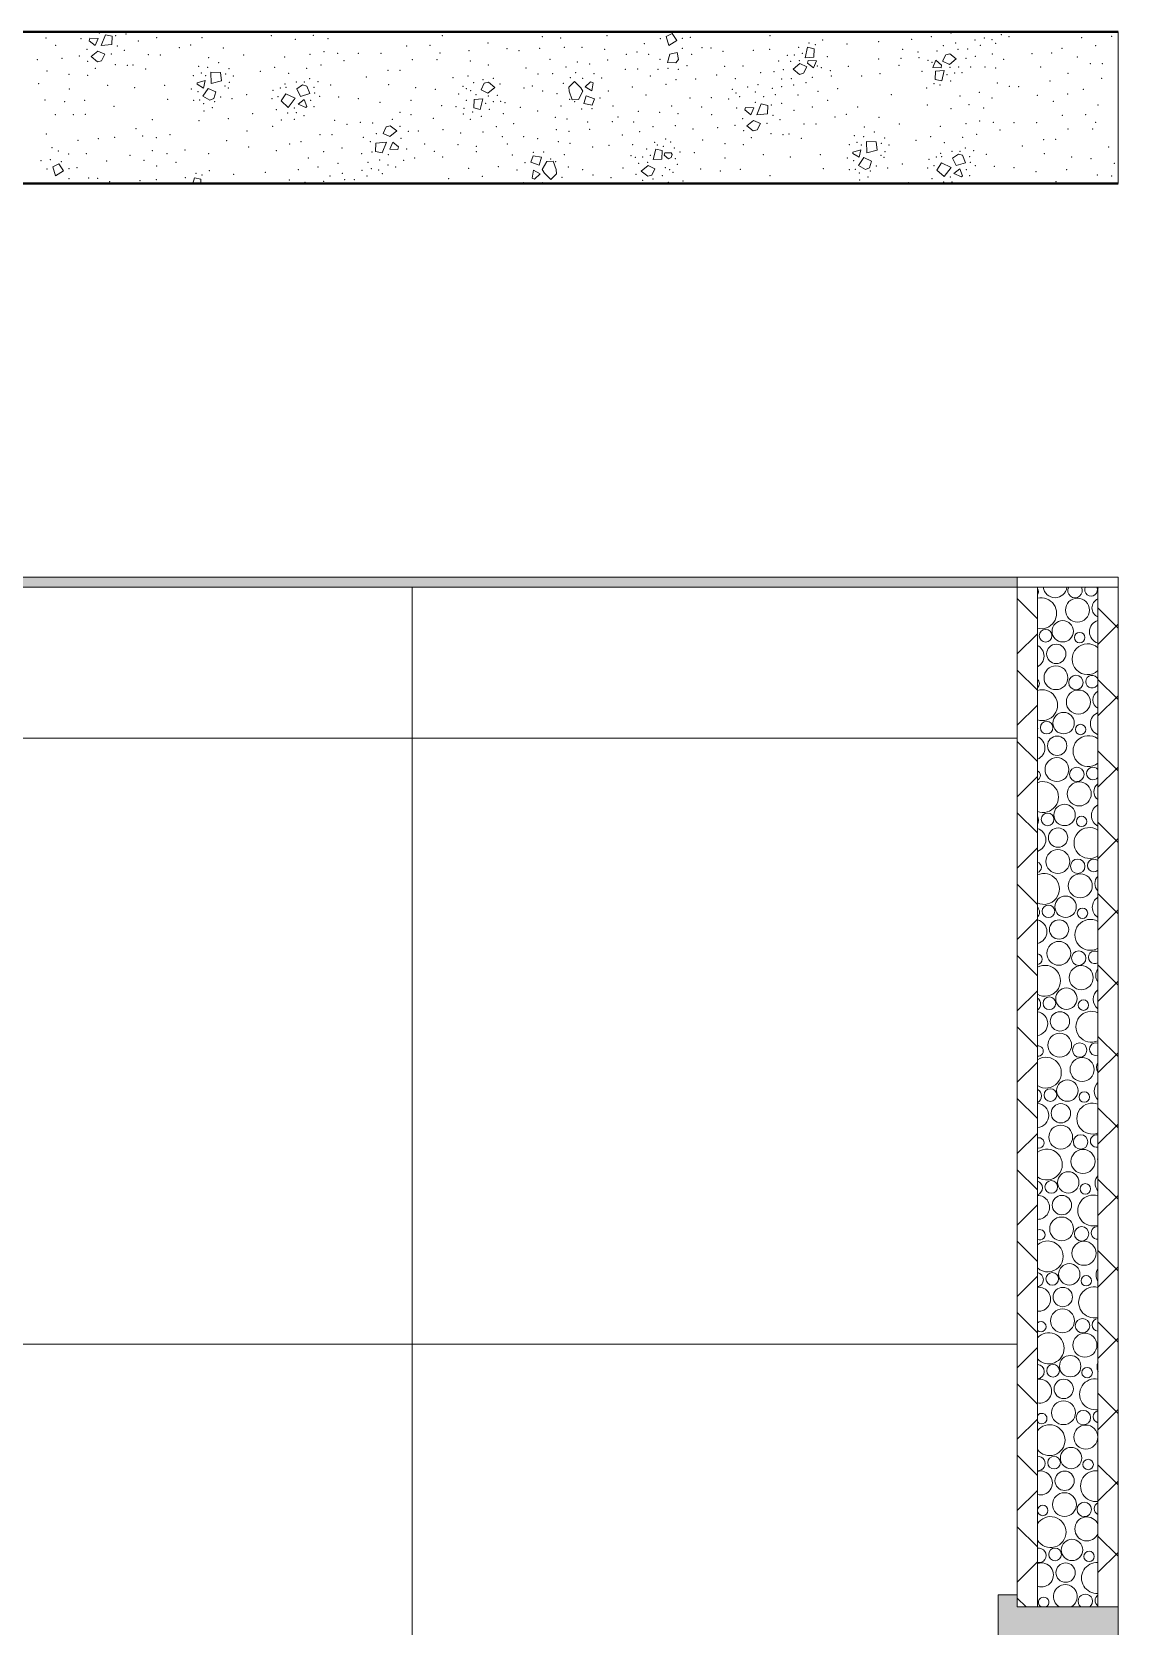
# Model space of a CAD drawing. Header units: metres. Extents: x -1.4 to 64, y -2.2 to 1.7.
# Drawn here: x 6.042 to 7.119, y 0.079 to 1.658 of the extents above; entities that cross this region are included whole.
import ezdxf

# ---------------------------------------------------------------- set-up
doc = ezdxf.new("R2010")
doc.units = ezdxf.units.M
doc.header["$MEASUREMENT"] = 0
for name, color, linetype in [('FORRO.EXEC', 7, 'Continuous'), ('LAJES.EST', 7, 'Continuous'), ('PAREDE CONSTRUIR', 7, 'Continuous'), ('Portas Archicad', 7, 'Continuous')]:
    doc.layers.add(name, color=color, linetype=linetype)
for name, color, linetype, lineweight in [('FORRO.EXEC_Caneta_No__241', 7, 'Continuous', 13), ('LAJES.EST_Caneta_No__1', 7, 'Continuous', 40), ('LAJES.EST_Caneta_No__241', 7, 'Continuous', 13), ('PAREDE CONSTRUIR_Caneta_No__241', 7, 'Continuous', 13), ('PAREDE CONSTRUIR_Caneta_No__83', 84, 'Continuous', 0)]:
    doc.layers.add(name, color=color, linetype=linetype, lineweight=lineweight)
for name, color, linetype, lineweight, true_color in [('LAJES.EST_Caneta_No__97', 7, 'Continuous', 13, 0x6b6b6b), ('PAREDE CONSTRUIR_Caneta_No__96', 7, 'Continuous', 0, 0xb6b6b6), ('PAREDE CONSTRUIR_Caneta_No__97', 7, 'Continuous', 13, 0x6b6b6b), ('Portas Archicad_Caneta_No__9', 7, 'Continuous', 9, 0x020202)]:
    doc.layers.add(name, color=color, linetype=linetype, lineweight=lineweight, true_color=true_color)
pattern_1 = [(45, (-27.88513, -2.041855), (-0.03535534, 0.03535534), []), (135, (-27.88513, -2.041855), (0.03535534, 0.03535534), [])]

# ---------------------------------------------------------------- blocks, each defined once
blk = doc.blocks.new('*X26', base_point=(-27.8851, -2.0419))
at = {"layer": 'PAREDE CONSTRUIR_Caneta_No__96', "color": 253, "linetype": 'Continuous', "lineweight": 0, "true_color": 0xb6b6b6}
for centre, radius in [((7.0783, 1.0854), 0.0119), ((7.0637, 1.0645), 0.0106), ((7.0468, 1.0601), 0.00627), ((7.0805, 1.0582), 0.00517), ((7.0573, 1.0421), 0.00959), ((7.057, 1.0185), 0.0118), ((7.0768, 1.0137), 0.00715), ((7.0792, 0.9944), 0.0119), ((7.0646, 0.9735), 0.0106), ((7.0478, 0.9691), 0.00627), ((7.0814, 0.9672), 0.00517), ((7.0582, 0.9511), 0.00959), ((7.058, 0.9275), 0.0118), ((7.0777, 0.9227), 0.00715), ((7.0801, 0.9034), 0.0119), ((7.0487, 0.8781), 0.00627), ((7.0655, 0.8826), 0.0106), ((7.0591, 0.8601), 0.00959), ((7.0824, 0.8762), 0.00517), ((7.0589, 0.8365), 0.0118), ((7.0786, 0.8317), 0.00715), ((7.0811, 0.8124), 0.0119), ((7.0496, 0.7871), 0.00627), ((7.0665, 0.7916), 0.0106), ((7.0833, 0.7852), 0.00517), ((7.0601, 0.7691), 0.00959), ((7.0598, 0.7455), 0.0118), ((7.0796, 0.7407), 0.00715), ((7.082, 0.7214), 0.0119), ((7.0674, 0.7006), 0.0106), ((7.0505, 0.6961), 0.00627), ((7.0842, 0.6942), 0.00517), ((7.061, 0.6781), 0.00959), ((7.0607, 0.6545), 0.0118), ((7.0805, 0.6497), 0.00715), ((7.0829, 0.6304), 0.0119), ((7.0683, 0.6096), 0.0106), ((7.0515, 0.6051), 0.00627), ((7.0851, 0.6032), 0.00517), ((7.0619, 0.5871), 0.00959), ((7.0617, 0.5635), 0.0118), ((7.0814, 0.5587), 0.00715), ((7.0838, 0.5394), 0.0119), ((7.0692, 0.5186), 0.0106), ((7.0524, 0.5141), 0.00627), ((7.0629, 0.4961), 0.00959), ((7.0861, 0.5122), 0.00517), ((7.0626, 0.4725), 0.0118), ((7.0824, 0.4677), 0.00715), ((7.0848, 0.4484), 0.0119), ((7.0533, 0.4231), 0.00627), ((7.0702, 0.4276), 0.0106), ((7.087, 0.4212), 0.00517), ((7.0638, 0.4051), 0.00959), ((7.0635, 0.3815), 0.0118), ((7.0833, 0.3767), 0.00715), ((7.0857, 0.3574), 0.0119), ((7.0542, 0.3321), 0.00627), ((7.0711, 0.3366), 0.0106), ((7.0879, 0.3302), 0.00517), ((7.0647, 0.3141), 0.00959), ((7.0645, 0.2905), 0.0118), ((7.0842, 0.2857), 0.00715), ((7.0866, 0.2664), 0.0119), ((7.072, 0.2456), 0.0106), ((7.0552, 0.2411), 0.00627), ((7.0889, 0.2392), 0.00517), ((7.0656, 0.2231), 0.00959), ((7.0654, 0.1995), 0.0118), ((7.0439, 0.1937), 0.00517), ((7.0851, 0.1947), 0.00715), ((7.0729, 0.1546), 0.0106), ((7.0561, 0.1501), 0.00627), ((7.0898, 0.1482), 0.00517), ((7.0666, 0.1321), 0.00959)]:
    blk.add_circle(centre, radius, dxfattribs=at)
for centre, radius, start, end in [((7.0346, 1.1037), 0.00517, 321.3397, 38.6603), ((7.0561, 1.1095), 0.0118, 186.597, 353.403), ((7.0759, 1.1047), 0.00715, 151.4275, 28.5725), ((7.0918, 1.1056), 0.00627, 156.1784, 23.8216), ((7.1087, 1.11), 0.0106, 190.2924, 199.1825), ((7.0424, 1.0823), 0.0153, 255.7324, 104.2676), ((7.1023, 1.0876), 0.00959, 112.5111, 247.4889), ((7.102, 1.064), 0.0118, 106.7898, 253.2102), ((7.0333, 1.0399), 0.0119, 296.5845, 63.4155), ((7.0883, 1.0368), 0.0153, 47.6879, 312.3121), ((7.0355, 1.0127), 0.00517, 306.9807, 53.0193), ((7.0928, 1.0146), 0.00627, 20.5598, 339.4402), ((7.0433, 0.9913), 0.0153, 252.1203, 107.8797), ((7.1032, 0.9966), 0.00959, 118.6546, 241.3454), ((7.103, 0.973), 0.0118, 111.5449, 248.4551), ((7.0318, 0.9682), 0.00715, 342.7596, 17.2404), ((7.0342, 0.9489), 0.0119, 291.7033, 68.2967), ((7.0892, 0.9458), 0.0153, 52.2223, 307.7777), ((7.0364, 0.9217), 0.00517, 294.9754, 65.0246), ((7.0937, 0.9236), 0.00627, 37.9603, 322.0397), ((7.0442, 0.9003), 0.0153, 248.433, 111.567), ((7.1041, 0.9056), 0.00959, 125.1832, 234.8168), ((7.1039, 0.882), 0.0118, 116.4618, 243.5382), ((7.0327, 0.8772), 0.00715, 325.627, 34.373), ((7.0351, 0.8579), 0.0119, 286.9826, 73.0174), ((7.0902, 0.8548), 0.0153, 56.4936, 303.5064), ((7.0946, 0.8326), 0.00627, 50.1657, 309.8343), ((7.0374, 0.8307), 0.00517, 284.0585, 75.9415), ((7.0452, 0.8093), 0.0153, 244.6492, 115.3508), ((7.1051, 0.8146), 0.00959, 132.288, 227.712), ((7.0336, 0.7862), 0.00715, 314.0823, 45.9177), ((7.1048, 0.791), 0.0118, 121.599, 238.401), ((7.0361, 0.7669), 0.0119, 282.3782, 77.6218), ((7.0911, 0.7638), 0.0153, 60.5634, 299.4366), ((7.0383, 0.7397), 0.00517, 273.6462, 86.3538), ((7.0955, 0.7416), 0.00627, 60.4818, 299.5182), ((7.0461, 0.7183), 0.0153, 240.743, 119.257), ((7.106, 0.7236), 0.00959, 140.311, 219.689), ((7.0346, 0.6952), 0.00715, 304.4718, 55.5282), ((7.1057, 0.7), 0.0118, 127.0378, 232.9622), ((7.037, 0.6759), 0.0119, 277.8538, 82.1462), ((7.092, 0.6728), 0.0153, 64.4759, 295.5241), ((7.0392, 0.6487), 0.00517, 263.3547, 96.6453), ((7.0965, 0.6506), 0.00627, 69.8285, 290.1715), ((7.047, 0.6273), 0.0153, 236.6812, 123.3188), ((7.1069, 0.6326), 0.00959, 150.0185, 209.9815), ((7.1067, 0.609), 0.0118, 132.8993, 227.1007), ((7.0355, 0.6042), 0.00715, 295.8688, 64.1312), ((7.0379, 0.5849), 0.0119, 273.3782, 86.6218), ((7.093, 0.5818), 0.0153, 68.2646, 291.7354), ((7.0401, 0.5577), 0.00517, 252.8401, 107.1599), ((7.0974, 0.5596), 0.00627, 78.6406, 281.3594), ((7.048, 0.5363), 0.0153, 232.4201, 127.5799), ((7.1079, 0.5416), 0.00959, 164.3339, 195.6661), ((7.1076, 0.518), 0.0118, 139.3834, 220.6166), ((7.0364, 0.5132), 0.00715, 287.8558, 72.1442), ((7.0388, 0.4939), 0.0119, 268.9233, 91.0767), ((7.0939, 0.4908), 0.0153, 71.9557, 288.0443), ((7.0983, 0.4686), 0.00627, 87.186, 272.814), ((7.0411, 0.4667), 0.00517, 241.6825, 118.3175), ((7.0489, 0.4453), 0.0153, 227.8993, 132.1007), ((7.0374, 0.4222), 0.00715, 280.1911, 79.8089), ((7.1085, 0.427), 0.0118, 146.8721, 213.1279), ((7.0398, 0.4029), 0.0119, 264.4618, 95.5382), ((7.0948, 0.3998), 0.0153, 75.5709, 284.4291), ((7.042, 0.3757), 0.00517, 229.1808, 130.8192), ((7.0992, 0.3776), 0.00627, 95.6686, 264.3314), ((7.0498, 0.3543), 0.0153, 223.0292, 136.9708), ((7.0383, 0.3312), 0.00715, 272.7078, 87.2922), ((7.1095, 0.336), 0.0118, 156.3229, 203.6771), ((7.0407, 0.3119), 0.0119, 259.9663, 100.0337), ((7.0957, 0.3088), 0.0153, 79.1281, 280.8719), ((7.0429, 0.2847), 0.00517, 213.5927, 146.4073), ((7.1002, 0.2866), 0.00627, 104.279, 255.721), ((7.0507, 0.2633), 0.0153, 217.6671, 142.3329), ((7.0392, 0.2402), 0.00715, 265.2708, 94.7292), ((7.0416, 0.2209), 0.0119, 255.4074, 104.5926), ((7.0967, 0.2178), 0.0153, 82.6434, 277.3566), ((7.1011, 0.1956), 0.00627, 113.2356, 246.7644), ((7.0517, 0.1723), 0.0153, 211.5543, 148.4457), ((7.0876, 0.1754), 0.0119, 21.8686, 338.1314), ((7.0401, 0.1492), 0.00715, 257.7525, 102.2475), ((7.0426, 0.1299), 0.0119, 250.7517, 109.2483), ((7.0976, 0.1268), 0.0153, 86.1311, 273.8689), ((7.0663, 0.1085), 0.0118, 298.6457, 241.3543), ((7.0861, 0.1037), 0.00715, 308.3813, 231.6187), ((7.0448, 0.1027), 0.00517, 297.9477, 242.0523), ((7.102, 0.1046), 0.00627, 122.8459, 237.1541)]:
    blk.add_arc(centre, radius, start, end, dxfattribs=at)
blk = doc.blocks.new('*X27', base_point=(-27.8851, -2.0419))
at = {"layer": 'LAJES.EST_Caneta_No__241', "color": 7, "linetype": 'Continuous', "lineweight": 13}
for p, q in [((6.099, 1.6493), (6.0997, 1.652)), ((6.1048, 1.6446), (6.099, 1.6493)), ((6.0997, 1.652), (6.1077, 1.6516)), ((6.1077, 1.6516), (6.1048, 1.6446)), ((6.1109, 1.6447), (6.1152, 1.6553)), ((6.1214, 1.6456), (6.1109, 1.6447)), ((6.1217, 1.6539), (6.1152, 1.6553)), ((6.1217, 1.6539), (6.1214, 1.6456)), ((6.6766, 1.6565), (6.6706, 1.6537)), ((6.6733, 1.6448), (6.6706, 1.6537)), ((6.6814, 1.6497), (6.6733, 1.6448)), ((6.6766, 1.6565), (6.6814, 1.6497)), ((6.8084, 1.6326), (6.8109, 1.6429)), ((6.8174, 1.6415), (6.8109, 1.6429)), ((6.1076, 1.6391), (6.1008, 1.6336)), ((6.1071, 1.6286), (6.1008, 1.6336)), ((6.1112, 1.6296), (6.1071, 1.6286)), ((6.1076, 1.6391), (6.1143, 1.636)), ((6.1143, 1.636), (6.1112, 1.6296)), ((6.6743, 1.6362), (6.6722, 1.6277)), ((6.6803, 1.6275), (6.6722, 1.6277)), ((6.6743, 1.6362), (6.6816, 1.6377)), ((6.683, 1.6308), (6.6803, 1.6275)), ((6.6816, 1.6377), (6.683, 1.6308)), ((6.8033, 1.6267), (6.7965, 1.6211)), ((6.8033, 1.6267), (6.81, 1.6235)), ((6.8171, 1.6331), (6.8084, 1.6326)), ((6.8109, 1.6273), (6.8116, 1.6299)), ((6.8167, 1.6225), (6.8109, 1.6273)), ((6.8116, 1.6299), (6.8196, 1.6296)), ((6.8196, 1.6296), (6.8167, 1.6225)), ((6.8174, 1.6415), (6.8171, 1.6331)), ((6.9351, 1.623), (6.9379, 1.63)), ((6.9379, 1.63), (6.9437, 1.6253)), ((6.9447, 1.6291), (6.9478, 1.6354)), ((6.9514, 1.6259), (6.9447, 1.6291)), ((6.9478, 1.6354), (6.9518, 1.6365)), ((6.9514, 1.6259), (6.9582, 1.6314)), ((6.9518, 1.6365), (6.9582, 1.6314)), ((6.2198, 1.6069), (6.2195, 1.6183)), ((6.229, 1.6178), (6.2195, 1.6183)), ((6.229, 1.6178), (6.23, 1.6095)), ((6.8028, 1.6161), (6.7965, 1.6211)), ((6.8069, 1.6171), (6.8028, 1.6161)), ((6.81, 1.6235), (6.8069, 1.6171)), ((6.9431, 1.6226), (6.9351, 1.623)), ((6.9373, 1.6111), (6.9376, 1.6194)), ((6.9373, 1.6111), (6.9438, 1.6097)), ((6.9376, 1.6194), (6.9463, 1.62)), ((6.9437, 1.6253), (6.9431, 1.6226)), ((6.9463, 1.62), (6.9438, 1.6097)), ((6.2058, 1.6063), (6.2059, 1.6076)), ((6.2123, 1.6025), (6.2058, 1.6063)), ((6.2059, 1.6076), (6.214, 1.6099)), ((6.2169, 1.6022), (6.2116, 1.5944)), ((6.214, 1.6099), (6.2123, 1.6025)), ((6.2169, 1.6022), (6.2245, 1.5988)), ((6.23, 1.6095), (6.2198, 1.6069)), ((6.2245, 1.5988), (6.2225, 1.5921)), ((6.2893, 1.5898), (6.2937, 1.5969)), ((6.2937, 1.5969), (6.3032, 1.5924)), ((6.3047, 1.6017), (6.3105, 1.6057)), ((6.3084, 1.5942), (6.3047, 1.6017)), ((6.3084, 1.5942), (6.3176, 1.597)), ((6.3105, 1.6057), (6.3146, 1.6045)), ((6.3146, 1.6045), (6.3176, 1.597)), ((6.4874, 1.6008), (6.4905, 1.6072)), ((6.4941, 1.5976), (6.4874, 1.6008)), ((6.4905, 1.6072), (6.4946, 1.6082)), ((6.4941, 1.5976), (6.5009, 1.6032)), ((6.4946, 1.6082), (6.5009, 1.6032)), ((6.5742, 1.6035), (6.58, 1.6091)), ((6.5747, 1.5993), (6.5742, 1.6035)), ((6.5747, 1.5993), (6.5777, 1.591)), ((6.58, 1.6091), (6.5861, 1.6028)), ((6.5837, 1.5913), (6.5883, 1.5993)), ((6.5861, 1.6028), (6.5883, 1.5993)), ((6.5892, 1.5871), (6.5913, 1.5948)), ((6.5904, 1.6037), (6.5959, 1.6088)), ((6.597, 1.5999), (6.5904, 1.6037)), ((6.5913, 1.5948), (6.5997, 1.5919)), ((6.5959, 1.6088), (6.5984, 1.6077)), ((6.5984, 1.6077), (6.597, 1.5999)), ((6.2186, 1.5904), (6.2116, 1.5944)), ((6.2225, 1.5921), (6.2186, 1.5904)), ((6.2893, 1.5898), (6.2963, 1.5834)), ((6.3032, 1.5924), (6.2963, 1.5834)), ((6.3059, 1.5864), (6.3119, 1.5911)), ((6.3136, 1.5831), (6.3059, 1.5864)), ((6.3119, 1.5911), (6.3145, 1.5841)), ((6.3145, 1.5841), (6.3136, 1.5831)), ((6.48, 1.5828), (6.4803, 1.5912)), ((6.48, 1.5828), (6.4865, 1.5814)), ((6.4803, 1.5912), (6.489, 1.5917)), ((6.489, 1.5917), (6.4865, 1.5814)), ((6.5777, 1.591), (6.5837, 1.5913)), ((6.5974, 1.5857), (6.5892, 1.5871)), ((6.5974, 1.5857), (6.5997, 1.5919)), ((6.7488, 1.5808), (6.7495, 1.5834)), ((6.7546, 1.576), (6.7488, 1.5808)), ((6.7495, 1.5834), (6.7575, 1.583)), ((6.7575, 1.583), (6.7546, 1.576)), ((6.7607, 1.5761), (6.765, 1.5868)), ((6.7715, 1.5853), (6.765, 1.5868)), ((6.7715, 1.5853), (6.7712, 1.577)), ((6.3902, 1.5576), (6.3933, 1.564)), ((6.3933, 1.564), (6.3973, 1.565)), ((6.3973, 1.565), (6.4037, 1.56)), ((6.7574, 1.5705), (6.7506, 1.565)), ((6.7569, 1.56), (6.7506, 1.565)), ((6.7574, 1.5705), (6.7641, 1.5674)), ((6.7712, 1.577), (6.7607, 1.5761)), ((6.7641, 1.5674), (6.761, 1.561)), ((6.3828, 1.5396), (6.3831, 1.5479)), ((6.3831, 1.5479), (6.3936, 1.5489)), ((6.3936, 1.5489), (6.3893, 1.5382)), ((6.3969, 1.5544), (6.3902, 1.5576)), ((6.3968, 1.5419), (6.3997, 1.549)), ((6.3969, 1.5544), (6.4037, 1.56)), ((6.3997, 1.549), (6.4054, 1.5442)), ((6.761, 1.561), (6.7569, 1.56)), ((6.8696, 1.5383), (6.8693, 1.5497)), ((6.8788, 1.5492), (6.8693, 1.5497)), ((6.8788, 1.5492), (6.8798, 1.5409)), ((6.3828, 1.5396), (6.3893, 1.5382)), ((6.4048, 1.5416), (6.3968, 1.5419)), ((6.4054, 1.5442), (6.4048, 1.5416)), ((6.5389, 1.5354), (6.5366, 1.5292)), ((6.5389, 1.5354), (6.5471, 1.534)), ((6.5471, 1.534), (6.545, 1.5263)), ((6.6579, 1.5317), (6.6604, 1.542)), ((6.6666, 1.5322), (6.6579, 1.5317)), ((6.6669, 1.5405), (6.6604, 1.542)), ((6.6669, 1.5405), (6.6666, 1.5322)), ((6.6688, 1.5359), (6.6695, 1.5385)), ((6.6729, 1.5325), (6.6688, 1.5359)), ((6.6695, 1.5385), (6.6758, 1.5382)), ((6.6729, 1.5325), (6.6756, 1.5336)), ((6.6768, 1.5366), (6.6756, 1.5336)), ((6.6768, 1.5366), (6.6758, 1.5382)), ((6.8556, 1.5377), (6.8557, 1.539)), ((6.8621, 1.5339), (6.8556, 1.5377)), ((6.8557, 1.539), (6.8638, 1.5413)), ((6.8667, 1.5336), (6.8614, 1.5258)), ((6.8638, 1.5413), (6.8621, 1.5339)), ((6.8667, 1.5336), (6.8743, 1.5302)), ((6.8798, 1.5409), (6.8696, 1.5383)), ((6.9545, 1.5331), (6.9603, 1.5371)), ((6.9582, 1.5257), (6.9545, 1.5331)), ((6.9603, 1.5371), (6.9644, 1.5359)), ((6.9644, 1.5359), (6.9674, 1.5284)), ((6.0688, 1.5273), (6.0628, 1.5245)), ((6.0655, 1.5156), (6.0628, 1.5245)), ((6.0736, 1.5205), (6.0655, 1.5156)), ((6.0688, 1.5273), (6.0736, 1.5205)), ((6.545, 1.5263), (6.5366, 1.5292)), ((6.5379, 1.5134), (6.5393, 1.5212)), ((6.5393, 1.5212), (6.5459, 1.5175)), ((6.5459, 1.5175), (6.5404, 1.5124)), ((6.5526, 1.5298), (6.548, 1.5218)), ((6.5502, 1.5183), (6.548, 1.5218)), ((6.5563, 1.512), (6.5502, 1.5183)), ((6.5586, 1.5301), (6.5526, 1.5298)), ((6.5621, 1.5176), (6.5563, 1.512)), ((6.5616, 1.5218), (6.5586, 1.5301)), ((6.5616, 1.5218), (6.5621, 1.5176)), ((6.6528, 1.5258), (6.646, 1.5202)), ((6.6524, 1.5152), (6.646, 1.5202)), ((6.6564, 1.5162), (6.6524, 1.5152)), ((6.6528, 1.5258), (6.6595, 1.5226)), ((6.6595, 1.5226), (6.6564, 1.5162)), ((6.8684, 1.5218), (6.8614, 1.5258)), ((6.8723, 1.5235), (6.8684, 1.5218)), ((6.8743, 1.5302), (6.8723, 1.5235)), ((6.9391, 1.5212), (6.9435, 1.5283)), ((6.9391, 1.5212), (6.9461, 1.5148)), ((6.9435, 1.5283), (6.9531, 1.5238)), ((6.9531, 1.5238), (6.9461, 1.5148)), ((6.9557, 1.5178), (6.9617, 1.5225)), ((6.9634, 1.5145), (6.9557, 1.5178)), ((6.9582, 1.5257), (6.9674, 1.5284)), ((6.9617, 1.5225), (6.9643, 1.5155)), ((6.072, 1.5081), (6.0738, 1.5085)), ((6.0738, 1.5085), (6.0739, 1.5081)), ((6.2018, 1.5081), (6.2032, 1.5137)), ((6.2096, 1.5123), (6.2032, 1.5137)), ((6.2096, 1.5123), (6.2095, 1.5081)), ((6.5404, 1.5124), (6.5379, 1.5134)), ((6.9643, 1.5155), (6.9634, 1.5145))]:
    blk.add_line(p, q, dxfattribs=at)
for p in [(6.7928, 1.658), (6.0561, 1.6522), (6.0658, 1.6449), (6.0908, 1.6515), (6.1091, 1.657), (6.1251, 1.6543), (6.1269, 1.6441), (6.1353, 1.6559), (6.1476, 1.649), (6.1657, 1.6525), (6.1884, 1.6426), (6.1995, 1.645), (6.2108, 1.6523), (6.2318, 1.6422), (6.2796, 1.6544), (6.3033, 1.6508), (6.3211, 1.6546), (6.3357, 1.6515), (6.4044, 1.6578), (6.4136, 1.6441), (6.4368, 1.6449), (6.4488, 1.6544), (6.4942, 1.6473), (6.5481, 1.6535), (6.5662, 1.6521), (6.5699, 1.6427), (6.5873, 1.6427), (6.6121, 1.6544), (6.6491, 1.6466), (6.6648, 1.6514), (6.6867, 1.6518), (6.6948, 1.6527), (6.7061, 1.6426), (6.7151, 1.6422), (6.7737, 1.6544), (6.802, 1.6429), (6.8124, 1.6472), (6.8185, 1.6456), (6.8257, 1.65), (6.85, 1.6461), (6.8812, 1.6484), (6.9139, 1.6508), (6.9335, 1.6534), (6.9455, 1.6446), (6.9531, 1.657), (6.9575, 1.6471), (6.9769, 1.6502), (6.9819, 1.6447), (6.9861, 1.652), (6.9935, 1.6504), (6.9973, 1.6469), (7.0028, 1.6555), (7.0104, 1.6534), (7.0826, 1.6523), (7.0962, 1.6444), (7.1123, 1.6536), (6.0474, 1.6305), (6.0719, 1.6319), (6.0892, 1.6341), (6.0967, 1.6409), (6.0976, 1.629), (6.1208, 1.6363), (6.1339, 1.6399), (6.1575, 1.6355), (6.1693, 1.6354), (6.2172, 1.6325), (6.2273, 1.6275), (6.2521, 1.6354), (6.2927, 1.6333), (6.3179, 1.6358), (6.3317, 1.6385), (6.3452, 1.637), (6.3516, 1.6295), (6.3657, 1.6368), (6.388, 1.6368), (6.4193, 1.6305), (6.4437, 1.6305), (6.4467, 1.6372), (6.4754, 1.6396), (6.4767, 1.6294), (6.5129, 1.6415), (6.525, 1.6396), (6.5453, 1.6419), (6.5557, 1.6311), (6.5827, 1.6283), (6.5948, 1.6265), (6.6097, 1.641), (6.6129, 1.6303), (6.6311, 1.6358), (6.6418, 1.6382), (6.6535, 1.6359), (6.6645, 1.6311), (6.6866, 1.6419), (6.696, 1.6359), (6.7271, 1.639), (6.7572, 1.64), (6.7732, 1.6409), (6.7823, 1.6294), (6.7907, 1.6348), (6.794, 1.629), (6.7979, 1.6352), (6.8028, 1.6297), (6.8057, 1.6368), (6.8304, 1.6335), (6.8814, 1.6314), (6.9035, 1.6318), (6.9051, 1.6407), (6.9204, 1.6382), (6.9214, 1.6327), (6.9301, 1.63), (6.9342, 1.628), (6.939, 1.6393), (6.9598, 1.6408), (6.9678, 1.632), (6.9694, 1.6411), (6.9771, 1.6339), (6.994, 1.6361), (7.0052, 1.6311), (7.0334, 1.6365), (7.0528, 1.6372), (7.0629, 1.6418), (7.0783, 1.6334), (7.091, 1.6267), (7.1031, 1.6268), (6.057, 1.6195), (6.0791, 1.616), (6.0973, 1.6151), (6.1052, 1.622), (6.1247, 1.6258), (6.1368, 1.625), (6.1425, 1.6255), (6.1548, 1.6214), (6.2023, 1.6149), (6.2075, 1.6239), (6.21, 1.6175), (6.2145, 1.6148), (6.2165, 1.6229), (6.2341, 1.6163), (6.2375, 1.6218), (6.2419, 1.6146), (6.2684, 1.6192), (6.2829, 1.623), (6.2966, 1.617), (6.3146, 1.6222), (6.3174, 1.6117), (6.3287, 1.6252), (6.3737, 1.6136), (6.3951, 1.6201), (6.407, 1.6202), (6.4595, 1.6127), (6.4742, 1.6144), (6.4891, 1.6109), (6.4946, 1.6255), (6.4994, 1.6123), (6.5319, 1.6224), (6.5438, 1.6164), (6.5583, 1.6167), (6.5716, 1.6232), (6.5759, 1.6129), (6.5812, 1.6179), (6.5879, 1.6122), (6.5991, 1.6166), (6.6068, 1.6124), (6.6304, 1.6212), (6.6424, 1.6213), (6.6551, 1.6146), (6.6627, 1.6211), (6.6725, 1.6221), (6.6806, 1.6108), (6.6827, 1.6211), (6.6915, 1.6246), (6.7, 1.6116), (6.7209, 1.6153), (6.7288, 1.6241), (6.7394, 1.6119), (6.7468, 1.6245), (6.7645, 1.6176), (6.7775, 1.6186), (6.7853, 1.6114), (6.7869, 1.6206), (6.7949, 1.6117), (6.8157, 1.6132), (6.8205, 1.6245), (6.8246, 1.6226), (6.8333, 1.6198), (6.8343, 1.6144), (6.8513, 1.6241), (6.8644, 1.6145), (6.8827, 1.6166), (6.9015, 1.6249), (6.9243, 1.619), (6.949, 1.6158), (6.9519, 1.6229), (6.9567, 1.6174), (6.9607, 1.6235), (6.964, 1.6177), (6.9724, 1.6232), (6.9866, 1.6235), (6.9973, 1.6224), (7.0419, 1.6235), (7.0689, 1.617), (7.1023, 1.6122), (6.0489, 1.607), (6.0793, 1.6017), (6.1171, 1.6052), (6.1439, 1.6028), (6.1738, 1.6051), (6.2003, 1.6017), (6.2068, 1.599), (6.2337, 1.6044), (6.2367, 1.6025), (6.2378, 1.6082), (6.2549, 1.596), (6.2812, 1.6004), (6.2885, 1.6027), (6.2929, 1.6065), (6.2941, 1.6031), (6.3043, 1.6085), (6.312, 1.6085), (6.3216, 1.6033), (6.3224, 1.5977), (6.3257, 1.609), (6.3382, 1.6055), (6.3957, 1.606), (6.4226, 1.6029), (6.4419, 1.6012), (6.4652, 1.5966), (6.4694, 1.6043), (6.4728, 1.6018), (6.4769, 1.5998), (6.4801, 1.6078), (6.4824, 1.5959), (6.5034, 1.5953), (6.5059, 1.6064), (6.5297, 1.6025), (6.5382, 1.6047), (6.5482, 1.5995), (6.5625, 1.5969), (6.5689, 1.6072), (6.6135, 1.5996), (6.6372, 1.6037), (6.6508, 1.5957), (6.6705, 1.6062), (6.7362, 1.6012), (6.7399, 1.5977), (6.7515, 1.6034), (6.7592, 1.5986), (6.7618, 1.606), (6.7759, 1.6021), (6.7789, 1.5959), (6.7851, 1.6039), (6.7971, 1.6054), (6.8015, 1.5956), (6.8092, 1.608), (6.8212, 1.5991), (6.8408, 1.6018), (6.894, 1.5959), (6.929, 1.6026), (6.9362, 1.607), (6.9422, 1.6054), (6.9527, 1.6096), (6.981, 1.5982), (6.9989, 1.6075), (7.0109, 1.6042), (7.0199, 1.6039), (7.0386, 1.5954), (7.0512, 1.6095), (7.0686, 1.5967), (7.0843, 1.6014), (6.0552, 1.5908), (6.0745, 1.5891), (6.0944, 1.5905), (6.1237, 1.5845), (6.1768, 1.5912), (6.2024, 1.5904), (6.2083, 1.5907), (6.2123, 1.5869), (6.2128, 1.5799), (6.2209, 1.583), (6.2232, 1.5889), (6.2291, 1.5938), (6.2404, 1.592), (6.2802, 1.592), (6.2845, 1.5812), (6.2862, 1.5941), (6.3024, 1.5829), (6.3183, 1.5904), (6.3216, 1.5842), (6.3272, 1.5943), (6.3462, 1.5937), (6.3657, 1.5921), (6.3873, 1.5883), (6.4178, 1.5903), (6.4482, 1.585), (6.4624, 1.5841), (6.4703, 1.5824), (6.4726, 1.5902), (6.4917, 1.5875), (6.4946, 1.5946), (6.4954, 1.5814), (6.4995, 1.5891), (6.5067, 1.5895), (6.5111, 1.588), (6.5263, 1.5835), (6.5434, 1.5798), (6.5664, 1.5847), (6.5751, 1.5914), (6.5801, 1.5889), (6.587, 1.5818), (6.5973, 1.5822), (6.6053, 1.5926), (6.6179, 1.5848), (6.6431, 1.5793), (6.6762, 1.5847), (6.6945, 1.5925), (6.706, 1.5836), (6.7156, 1.5931), (6.7327, 1.5917), (6.7406, 1.5829), (6.7436, 1.5941), (6.759, 1.5884), (6.7675, 1.5939), (6.775, 1.5857), (6.7851, 1.5873), (6.7975, 1.5804), (6.8155, 1.5839), (6.8308, 1.5903), (6.8606, 1.5837), (6.9294, 1.5858), (6.9531, 1.5822), (6.9619, 1.5946), (6.9709, 1.586), (6.9855, 1.5829), (6.9935, 1.5926), (7.0543, 1.5892), (7.0986, 1.5858), (6.0653, 1.576), (6.0831, 1.5763), (6.095, 1.5764), (6.1614, 1.5713), (6.2079, 1.5702), (6.2368, 1.5721), (6.2608, 1.5773), (6.2809, 1.5645), (6.2892, 1.5709), (6.2958, 1.5779), (6.3021, 1.5714), (6.3043, 1.5781), (6.3118, 1.5752), (6.3423, 1.5705), (6.3546, 1.5665), (6.3677, 1.5685), (6.3798, 1.5678), (6.3993, 1.5715), (6.4068, 1.5646), (6.4071, 1.5785), (6.418, 1.576), (6.4401, 1.5725), (6.4697, 1.5767), (6.4768, 1.5714), (6.4789, 1.5787), (6.4877, 1.5746), (6.5023, 1.5642), (6.5093, 1.577), (6.5195, 1.5674), (6.561, 1.5734), (6.5724, 1.5718), (6.5929, 1.5688), (6.6173, 1.5692), (6.623, 1.574), (6.6385, 1.5689), (6.6577, 1.5644), (6.6644, 1.5785), (6.6799, 1.5653), (6.6826, 1.577), (6.7157, 1.5763), (6.7217, 1.5633), (6.7391, 1.5655), (6.7465, 1.5723), (6.7707, 1.5677), (6.7767, 1.5755), (6.7837, 1.5713), (6.8073, 1.5669), (6.8191, 1.5668), (6.8382, 1.574), (6.8493, 1.5764), (6.867, 1.5639), (6.8816, 1.5736), (6.9019, 1.5668), (6.9425, 1.5647), (6.9677, 1.5672), (6.9815, 1.5699), (6.995, 1.5684), (7.0155, 1.5682), (7.0378, 1.5682), (7.0634, 1.5755), (7.0866, 1.5763), (7.0965, 1.5686), (6.0566, 1.5569), (6.0879, 1.5506), (6.108, 1.5525), (6.1241, 1.5536), (6.1455, 1.5624), (6.1519, 1.5549), (6.1654, 1.5535), (6.1792, 1.5562), (6.2351, 1.5505), (6.2553, 1.5599), (6.3087, 1.5494), (6.3278, 1.5565), (6.3396, 1.5565), (6.3706, 1.5536), (6.3776, 1.5494), (6.3836, 1.5572), (6.4078, 1.5526), (6.4152, 1.5595), (6.4252, 1.56), (6.4497, 1.5614), (6.467, 1.5581), (6.4892, 1.559), (6.5084, 1.5545), (6.5296, 1.5542), (6.5434, 1.5523), (6.562, 1.5614), (6.5639, 1.5494), (6.5743, 1.5597), (6.5753, 1.5477), (6.595, 1.5615), (6.6274, 1.556), (6.6446, 1.5592), (6.6592, 1.5488), (6.6701, 1.552), (6.6752, 1.5491), (6.6972, 1.5619), (6.7068, 1.5509), (6.7475, 1.5604), (6.755, 1.5534), (6.7745, 1.5572), (6.7866, 1.5564), (6.7924, 1.5569), (6.8046, 1.5528), (6.8573, 1.5553), (6.8598, 1.5489), (6.8663, 1.5543), (6.8771, 1.5589), (6.8839, 1.5477), (6.8873, 1.5532), (6.9182, 1.5506), (6.9327, 1.5544), (6.9464, 1.5484), (6.9644, 1.5536), (6.9785, 1.5566), (7.0015, 1.5609), (7.0449, 1.5515), (7.0568, 1.5516), (7.0691, 1.5619), (7.0935, 1.5619), (6.0605, 1.5317), (6.0622, 1.5434), (6.0684, 1.5402), (6.0785, 1.5371), (6.0962, 1.5374), (6.1395, 1.5358), (6.1614, 1.5405), (6.1761, 1.5374), (6.1939, 1.5411), (6.2175, 1.5376), (6.257, 1.544), (6.2843, 1.5404), (6.2976, 1.547), (6.3161, 1.5331), (6.3314, 1.5395), (6.3495, 1.543), (6.3691, 1.5376), (6.3793, 1.5393), (6.3953, 1.5366), (6.4136, 1.5421), (6.4216, 1.5332), (6.4313, 1.547), (6.441, 1.5398), (6.4494, 1.5341), (6.4643, 1.5464), (6.4825, 1.5396), (6.4826, 1.5448), (6.5133, 1.5471), (6.5184, 1.5363), (6.539, 1.5389), (6.5493, 1.5393), (6.5562, 1.5322), (6.5699, 1.5364), (6.5978, 1.5441), (6.6141, 1.5458), (6.6358, 1.5354), (6.6376, 1.5463), (6.6402, 1.5339), (6.6475, 1.5342), (6.6515, 1.542), (6.6552, 1.5359), (6.662, 1.5462), (6.668, 1.5447), (6.6788, 1.5433), (6.6799, 1.5326), (6.6846, 1.5393), (6.6987, 1.5384), (6.7289, 1.5474), (6.7291, 1.5331), (6.7472, 1.5465), (6.7669, 1.5366), (6.7938, 1.5342), (6.8236, 1.5365), (6.8501, 1.5332), (6.8521, 1.5464), (6.8643, 1.5462), (6.8835, 1.5358), (6.8865, 1.5339), (6.8876, 1.5396), (6.8917, 1.546), (6.9311, 1.5318), (6.9383, 1.5341), (6.9427, 1.5379), (6.9439, 1.5345), (6.9541, 1.5399), (6.9618, 1.5399), (6.9672, 1.5431), (6.9714, 1.5347), (6.9755, 1.5404), (6.988, 1.5369), (7.0236, 1.545), (7.0455, 1.5374), (7.0725, 1.5343), (7.0917, 1.5326), (7.1093, 1.5441), (6.0511, 1.5305), (6.057, 1.5222), (6.0714, 1.5297), (6.0789, 1.5226), (6.087, 1.5235), (6.1162, 1.5303), (6.1534, 1.5308), (6.1659, 1.5252), (6.185, 1.5288), (6.2047, 1.518), (6.2107, 1.5164), (6.2179, 1.5208), (6.2422, 1.5169), (6.2734, 1.5192), (6.3061, 1.5216), (6.3258, 1.5242), (6.3454, 1.5278), (6.3498, 1.518), (6.3692, 1.5211), (6.3754, 1.5291), (6.3784, 1.5228), (6.3857, 1.5212), (6.3867, 1.5311), (6.3895, 1.5177), (6.3951, 1.5264), (6.4027, 1.5242), (6.4107, 1.5308), (6.4749, 1.5231), (6.5045, 1.5245), (6.5228, 1.5215), (6.531, 1.5286), (6.5612, 1.5297), (6.5738, 1.5242), (6.5881, 1.5216), (6.5981, 1.5164), (6.6279, 1.5232), (6.641, 1.517), (6.6435, 1.5281), (6.6523, 1.5288), (6.67, 1.5236), (6.6741, 1.5216), (6.6775, 1.5191), (6.6817, 1.5268), (6.705, 1.5222), (6.7243, 1.5205), (6.7442, 1.5219), (6.7735, 1.5159), (6.8266, 1.5226), (6.8522, 1.5218), (6.8566, 1.5305), (6.8581, 1.5221), (6.8622, 1.5183), (6.873, 1.5203), (6.8789, 1.5252), (6.8902, 1.5234), (6.9047, 1.5274), (6.93, 1.5234), (6.936, 1.5255), (6.9681, 1.5218), (6.9722, 1.5291), (6.977, 1.5257), (6.996, 1.5251), (7.0155, 1.5235), (7.0372, 1.5197), (7.0676, 1.5217), (7.098, 1.5164), (7.115, 1.528), (6.0788, 1.5128), (6.0983, 1.5134), (6.1074, 1.5131), (6.1194, 1.5098), (6.1494, 1.5109), (6.1655, 1.5117), (6.1942, 1.5137), (6.2973, 1.5115), (6.3127, 1.509), (6.3313, 1.5101), (6.3377, 1.5154), (6.352, 1.5117), (6.3616, 1.5119), (6.3742, 1.5155), (6.4551, 1.5126), (6.4885, 1.5152), (6.5295, 1.5088), (6.5484, 1.5089), (6.5604, 1.5083), (6.5674, 1.514), (6.6162, 1.5138), (6.6475, 1.5111), (6.6578, 1.5125), (6.6668, 1.5156), (6.6728, 1.509), (6.6874, 1.5106), (6.8626, 1.5113), (6.8708, 1.5144), (6.9106, 1.5087), (6.9343, 1.5126), (6.9456, 1.5093), (6.9522, 1.5143), (6.9541, 1.5095), (6.9714, 1.5156), (7.0569, 1.5099), (7.1122, 1.5155)]:
    blk.add_point(p, dxfattribs=at)

msp = doc.modelspace()

# ---------------------------------------------------------------- hatches: boundary and pattern name
at = {"layer": 'FORRO.EXEC', "linetype": 'Continuous', "lineweight": 0, "true_color": 0xffffff}
msp.add_hatch(color=7, dxfattribs=at).paths.add_polyline_path([(7.0186, 1.1081), (7.0186, 1.1181), (4.9146, 1.1181), (4.9146, 1.1081)])
at = {"layer": 'PAREDE CONSTRUIR_Caneta_No__83', "linetype": 'Continuous', "lineweight": 0}
h = msp.add_hatch(dxfattribs=at)
h.set_pattern_fill('Placomur_0002', color=84, style=0, pattern_type=2)
h.set_pattern_definition(pattern_1)
h.paths.add_polyline_path([(7.0186, 1.1081), (7.0186, 0.0981), (7.0386, 0.0981), (7.0386, 1.1081)])
h = msp.add_hatch(dxfattribs=at)
h.set_pattern_fill('Placomur_0002', color=84, style=0, pattern_type=2)
h.set_pattern_definition(pattern_1)
h.paths.add_polyline_path([(7.0986, 0.0981), (7.1186, 0.0981), (7.1186, 1.1081), (7.0986, 1.1081)])
at = {"layer": 'PAREDE CONSTRUIR_Caneta_No__97', "linetype": 'Continuous', "lineweight": 13, "true_color": 0x6b6b6b}
h = msp.add_hatch(dxfattribs=at)
h.set_pattern_fill('Ceramica_60_x_60_0002', color=251, style=0, pattern_type=2)
h.set_pattern_definition([(180, (7.0186, -2.04186), (0, 0.6), []), (90, (7.0186, -2.04186), (0.6, 0), [])])
h.paths.add_polyline_path([(4.9146, 0.9981), (4.9246, 0.9981), (4.9246, 0.1181), (4.9146, 0.1181), (4.9146, -2.0419), (6.9996, -2.0419), (6.9996, 0.0601), (6.9996, 0.1101), (7.0186, 0.1101), (7.0186, 1.1081), (4.9146, 1.1081)])
at = {"layer": 'Portas Archicad', "linetype": 'Continuous', "lineweight": 0, "true_color": 0xffffff}
for points in [[(6.9996, 0.0601), (7.0186, 0.0601), (7.0186, 0.1101), (6.9996, 0.1101)], [(7.0586, 0.0601), (7.0586, 0.0481), (7.1186, 0.0481), (7.1186, 0.0981), (7.0186, 0.0981), (7.0186, 0.0601)]]:
    msp.add_hatch(color=7, dxfattribs=at).paths.add_polyline_path(points)

# ---------------------------------------------------------------- linework, layer by layer
at = {"layer": 'FORRO.EXEC_Caneta_No__241', "color": 7, "linetype": 'Continuous', "lineweight": 13}
for p, q in [((7.0186, 1.1181), (4.9146, 1.1181)), ((7.0186, 1.1081), (4.9146, 1.1081)), ((7.0186, 1.1181), (7.0186, 1.1081)), ((7.0186, 1.1181), (7.1186, 1.1181)), ((7.1186, 1.1081), (7.1186, 1.1181))]:
    msp.add_line(p, q, dxfattribs=at)
at = {"layer": 'LAJES.EST_Caneta_No__1', "color": 7, "linetype": 'Continuous', "lineweight": 40}
for p, q in [((7.1186, 1.6581), (4.9146, 1.6581)), ((7.1186, 1.5081), (4.9146, 1.5081))]:
    msp.add_line(p, q, dxfattribs=at)
at = {"layer": 'LAJES.EST_Caneta_No__97', "color": 251, "linetype": 'Continuous', "lineweight": 13, "true_color": 0x6b6b6b}
msp.add_line((7.1186, 1.6581), (7.1186, 1.5081), dxfattribs=at)
at = {"layer": 'PAREDE CONSTRUIR_Caneta_No__241', "color": 7, "linetype": 'Continuous', "lineweight": 13}
for p, q in [((7.0386, 1.1081), (7.0386, 0.0981)), ((7.0986, 1.1081), (7.0986, 0.0981))]:
    msp.add_line(p, q, dxfattribs=at)
at = {"layer": 'PAREDE CONSTRUIR_Caneta_No__241', "color": 7, "linetype": 'Continuous', "lineweight": 13, "flags": 128}
for points in [[(7.0186, 1.1081), (7.0186, 0.1101), (7.0186, 0.0981)], [(7.1186, 1.1081), (7.0986, 1.1081), (7.0386, 1.1081), (7.0186, 1.1081)], [(7.1186, 1.1081), (7.1186, 0.1101), (7.1186, 0.0981)], [(7.1186, 0.0981), (7.0986, 0.0981), (7.0386, 0.0981), (7.0186, 0.0981)]]:
    msp.add_lwpolyline(points, dxfattribs=at)
at = {"layer": 'Portas Archicad_Caneta_No__9', "color": 18, "linetype": 'Continuous', "lineweight": 9, "true_color": 0x020202}
for p, q in [((6.9996, 0.1101), (6.9996, 0.0601)), ((7.0186, 0.1101), (6.9996, 0.1101))]:
    msp.add_line(p, q, dxfattribs=at)
at = {"layer": 'Portas Archicad_Caneta_No__9', "color": 18, "linetype": 'Continuous', "lineweight": 9, "true_color": 0x020202, "flags": 128}
msp.add_lwpolyline([(7.1186, 0.0481), (7.1186, 0.0601), (7.1186, 0.0981)], dxfattribs=at)

# ---------------------------------------------------------------- block references
at = {"layer": 'LAJES.EST', "lineweight": 0}
msp.add_blockref('*X27', (-27.8851, -2.0419), dxfattribs=at)
at = {"layer": 'PAREDE CONSTRUIR', "lineweight": 0}
msp.add_blockref('*X26', (-27.8851, -2.0419), dxfattribs=at)

doc.saveas('drawing.dxf')
